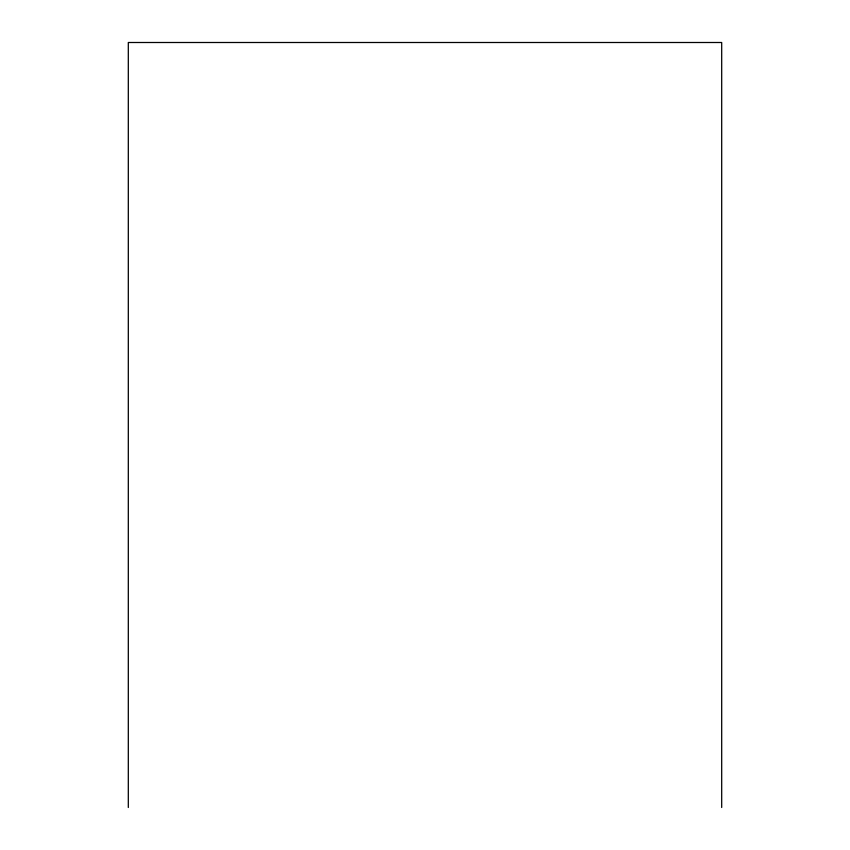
<?xml version="1.0" encoding="UTF-8"?>
<svg xmlns="http://www.w3.org/2000/svg" width="850" height="850" viewBox="0 0 850 850"><rect width="100%" height="100%" fill="white"/><g stroke="black" fill="none" stroke-linecap="round" stroke-linejoin="round"><path stroke-width="1.27" d="M721.692 807.5L721.692 42.5L128.308 42.5L128.308 807.5"/></g></svg>
